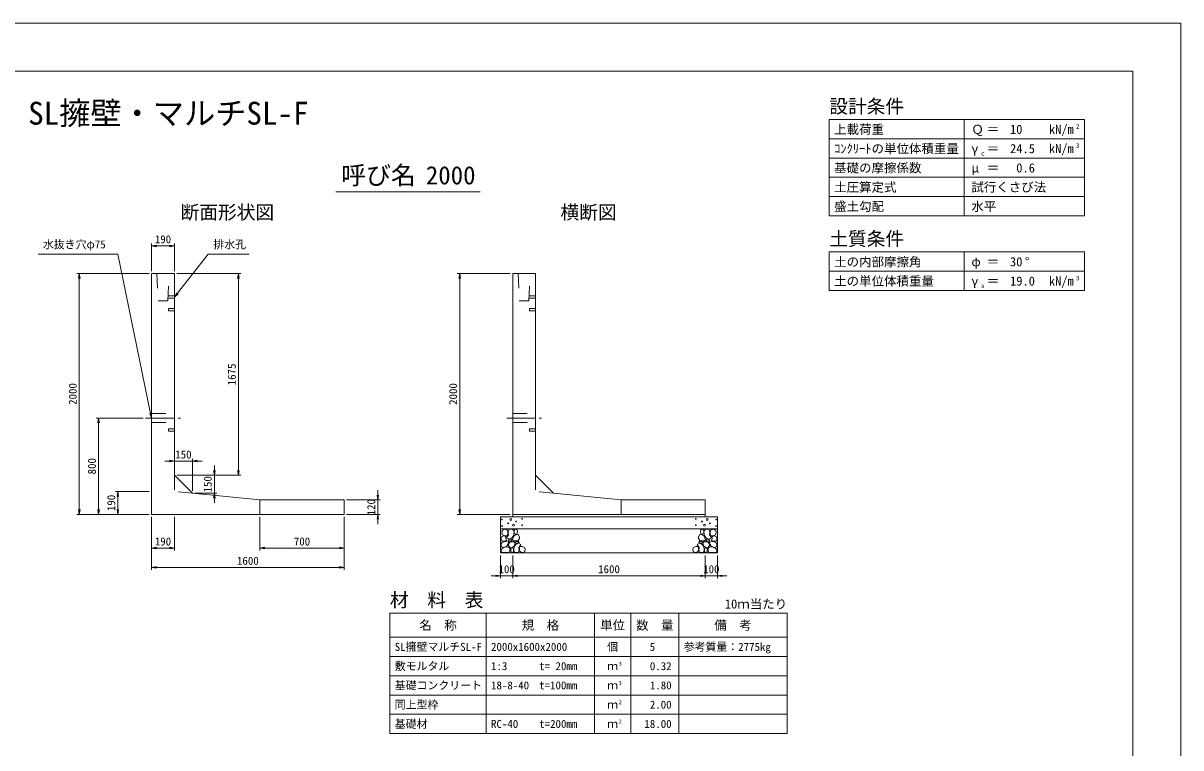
# Model space of a CAD drawing. Units: millimetres at full size, sheet at 1:20. Extents: x 95510 to 112330, y -109759 to -97879.
# Drawn here: x 102714 to 112330, y -103898 to -97879 of the extents above; entities that cross this region are included whole.
import ezdxf
from ezdxf.enums import TextEntityAlignment as Align

# ---------------------------------------------------------------- set-up
doc = ezdxf.new("R2010")
doc.units = ezdxf.units.MM
doc.header["$LTSCALE"] = 20
doc.linetypes.add('CHAIN', pattern=[18.5, 12, -1.5, 3.5, -1.5])
doc.linetypes.add('DASHED_SPACED', pattern=[12, 6, -6])
for name, color, linetype, lineweight in [('D-BMK', 2, 'CHAIN', 13), ('D-DCR-HCHn', 4, 'Continuous', 9), ('D-MTR-FRAM', 7, 'Continuous', 13), ('D-MTR-LINE', 7, 'Continuous', 13), ('D-STR-DIM', 7, 'Continuous', 9), ('D-STR-STRn', 1, 'Continuous', 13), ('D-STR-TXT', 7, 'Continuous', 9), ('D-TTL', 2, 'Continuous', 13), ('D-TTL-FRAM', 2, 'Continuous', 13), ('D-TTL-LINE', 7, 'Continuous', 18), ('D-TTL-TXT', 7, 'Continuous', 13)]:
    doc.layers.add(name, color=color, linetype=linetype, lineweight=lineweight)
doc.layers.add('D-MTR', color=7, linetype='Continuous')
doc.layers.add('D-MTR-TXT', color=7, linetype='Continuous')
doc.styles.add('ＭＳ ゴシック', font='')
doc.styles.get('ＭＳ ゴシック').set_extended_font_data('MS Gothic')

# ---------------------------------------------------------------- blocks, each defined once
blk = doc.blocks.new('open_arrow')
at = {"color": 0, "linetype": 'Continuous', "lineweight": -2}
blk.add_lwpolyline([(7.5, 1.25), (0, 0), (7.5, -1.25)], dxfattribs=at)

msp = doc.modelspace()

# ---------------------------------------------------------------- linework, layer by layer
at = {"layer": 'D-BMK'}
for p, q in [((103730.11, -101158.73), (104020.11, -101158.73)), ((106730.11, -101158.73), (107020.11, -101158.73))]:
    msp.add_line(p, q, dxfattribs=at)
at = {"layer": 'D-DCR-HCHn'}
for points in [[(106731.31, -102087.13), (106710.51, -102082.51), (106692.01, -102091.76), (106689.7, -102112.56), (106694.33, -102128.74), (106717.44, -102135.67), (106733.62, -102135.67), (106740.55, -102124.12), (106740.55, -102098.69)], [(106749.8, -102084.82), (106742.87, -102105.62), (106745.18, -102128.74), (106729, -102154.17), (106749.8, -102165.72), (106772.91, -102154.17), (106786.78, -102135.67), (106791.41, -102105.62), (106786.78, -102089.44), (106772.91, -102082.51)], [(106789.09, -102140.3), (106777.54, -102168.03), (106786.78, -102179.59), (106814.52, -102179.59), (106826.08, -102174.97), (106837.64, -102158.79), (106837.64, -102144.92), (106826.08, -102126.43), (106812.21, -102124.12)], [(106793.72, -102089.44), (106793.72, -102117.18), (106805.27, -102124.12), (106816.83, -102117.18), (106819.14, -102101), (106816.83, -102087.13), (106800.65, -102082.51)], [(108371.13, -102140.3), (108382.68, -102168.03), (108373.44, -102179.59), (108345.7, -102179.59), (108334.14, -102174.97), (108322.58, -102158.79), (108322.58, -102144.92), (108334.14, -102126.43), (108348.01, -102124.12)], [(108366.5, -102089.44), (108366.5, -102117.18), (108354.95, -102124.12), (108343.39, -102117.18), (108341.08, -102101), (108343.39, -102087.13), (108359.57, -102082.51)], [(108410.42, -102084.82), (108417.35, -102105.62), (108415.04, -102128.74), (108431.22, -102154.17), (108410.42, -102165.72), (108387.31, -102154.17), (108373.44, -102135.67), (108368.81, -102105.62), (108373.44, -102089.44), (108387.31, -102082.51)], [(108428.91, -102087.13), (108449.71, -102082.51), (108468.21, -102091.76), (108470.52, -102112.56), (108465.9, -102128.74), (108442.78, -102135.67), (108426.6, -102135.67), (108419.67, -102124.12), (108419.67, -102098.69)], [(106687.39, -102144.92), (106680.46, -102165.72), (106689.7, -102179.59), (106712.82, -102181.9), (106728.6, -102175.13), (106722.06, -102158.79), (106726.69, -102149.54), (106717.44, -102140.3), (106703.57, -102135.67)], [(106731.27, -102221.72), (106748.39, -102196.04), (106746.25, -102189.62), (106722.7, -102183.19), (106701.3, -102185.33), (106686.32, -102198.18), (106684.18, -102213.16), (106686.32, -102228.14), (106703.44, -102232.42)], [(106754.42, -102165.72), (106742.87, -102174.97), (106747.49, -102181.9), (106763.67, -102181.9), (106770.6, -102179.59), (106775.23, -102170.35), (106768.29, -102163.41)], [(106791.19, -102221.72), (106801.89, -102196.04), (106793.33, -102185.33), (106767.65, -102185.33), (106756.95, -102189.62), (106746.25, -102204.6), (106746.25, -102217.44), (106756.95, -102234.56), (106769.79, -102236.7)], [(106827.58, -102273.08), (106834, -102253.82), (106831.86, -102232.42), (106846.84, -102208.88), (106827.58, -102198.18), (106806.17, -102208.88), (106793.33, -102226), (106789.05, -102253.82), (106793.33, -102268.8), (106806.17, -102275.22)], [(106823.3, -102198.18), (106834, -102189.62), (106829.72, -102183.19), (106814.73, -102183.19), (106808.31, -102185.33), (106804.03, -102193.9), (106810.45, -102200.32)], [(108332.64, -102273.08), (108326.22, -102253.82), (108328.36, -102232.42), (108313.38, -102208.88), (108332.64, -102198.18), (108354.05, -102208.88), (108366.89, -102226), (108371.17, -102253.82), (108366.89, -102268.8), (108354.05, -102275.22)], [(108336.92, -102198.18), (108326.22, -102189.62), (108330.5, -102183.19), (108345.49, -102183.19), (108351.91, -102185.33), (108356.19, -102193.9), (108349.77, -102200.32)], [(108369.03, -102221.72), (108358.33, -102196.04), (108366.89, -102185.33), (108392.57, -102185.33), (108403.27, -102189.62), (108413.97, -102204.6), (108413.97, -102217.44), (108403.27, -102234.56), (108390.43, -102236.7)], [(108405.8, -102165.72), (108417.35, -102174.97), (108412.73, -102181.9), (108396.55, -102181.9), (108389.62, -102179.59), (108384.99, -102170.35), (108391.93, -102163.41)], [(108428.96, -102221.72), (108411.83, -102196.04), (108413.97, -102189.62), (108437.52, -102183.19), (108458.92, -102185.33), (108473.9, -102198.18), (108476.04, -102213.16), (108473.9, -102228.14), (108456.78, -102232.42)], [(108472.83, -102144.92), (108479.76, -102165.72), (108470.52, -102179.59), (108447.4, -102181.9), (108431.62, -102175.13), (108438.16, -102158.79), (108433.53, -102149.54), (108442.78, -102140.3), (108456.65, -102135.67)], [(106739.83, -102275.22), (106754.81, -102268.8), (106759.09, -102247.4), (106750.53, -102232.42), (106735.55, -102228.14), (106716.28, -102230.28), (106694.88, -102238.84), (106684.18, -102251.68), (106684.18, -102266.66), (106690.6, -102275.22), (106716.28, -102273.08)], [(106786.91, -102268.8), (106786.91, -102243.12), (106776.21, -102236.7), (106765.51, -102243.12), (106763.37, -102258.1), (106765.51, -102270.94), (106780.49, -102275.22)], [(106844.7, -102270.94), (106863.96, -102275.22), (106881.08, -102266.66), (106883.22, -102247.4), (106878.94, -102232.42), (106857.54, -102226), (106842.56, -102226), (106836.14, -102236.7), (106836.14, -102260.24)], [(108315.52, -102270.94), (108296.26, -102275.22), (108279.14, -102266.66), (108277, -102247.4), (108281.28, -102232.42), (108302.68, -102226), (108317.66, -102226), (108324.08, -102236.7), (108324.08, -102260.24)], [(108373.31, -102268.8), (108373.31, -102243.12), (108384.01, -102236.7), (108394.71, -102243.12), (108396.85, -102258.1), (108394.71, -102270.94), (108379.73, -102275.22)], [(108420.39, -102275.22), (108405.41, -102268.8), (108401.13, -102247.4), (108409.69, -102232.42), (108424.67, -102228.14), (108443.94, -102230.28), (108465.34, -102238.84), (108476.04, -102251.68), (108476.04, -102266.66), (108469.62, -102275.22), (108443.94, -102273.08)]]:
    msp.add_lwpolyline(points, close=True, dxfattribs=at)
for centre, radius in [((106690.84, -102001.3), 3), ((106763.45, -102001.3), 7.5), ((106807.82, -102017.09), 3), ((106858.24, -101995.25), 3), ((108301.98, -101995.25), 3), ((108352.4, -102017.09), 3), ((108396.77, -102001.3), 7.5), ((108469.38, -102001.3), 3), ((106691.98, -102054.81), 3), ((106742.4, -102032.97), 3), ((106786.77, -102048.76), 7.5), ((106859.38, -102048.76), 3), ((108300.84, -102048.76), 3), ((108373.45, -102048.76), 7.5), ((108417.82, -102032.97), 3), ((108468.24, -102054.81), 3)]:
    msp.add_circle(centre, radius, dxfattribs=at)
at = {"layer": 'D-MTR-FRAM'}
for p, q in [((105760.11, -102778.73), (109060.11, -102778.73)), ((105760.11, -102778.73), (105760.11, -103778.73)), ((109060.11, -102778.73), (109060.11, -103778.73)), ((105760.11, -103778.73), (109060.11, -103778.73))]:
    msp.add_line(p, q, dxfattribs=at)
at = {"layer": 'D-MTR-LINE'}
for p, q in [((106560.11, -102778.73), (106560.11, -103778.73)), ((107460.11, -102778.73), (107460.11, -103778.73)), ((107760.11, -102778.73), (107760.11, -103778.73)), ((108160.11, -102778.73), (108160.11, -103778.73)), ((105760.11, -102978.73), (109060.11, -102978.73)), ((105760.11, -103138.73), (109060.11, -103138.73)), ((105760.11, -103298.73), (109060.11, -103298.73)), ((105760.11, -103458.73), (109060.11, -103458.73)), ((105760.11, -103618.73), (109060.11, -103618.73))]:
    msp.add_line(p, q, dxfattribs=at)
at = {"layer": 'D-STR-DIM'}
for p, q in [((103780.11, -99938.73), (103780.11, -99708.73)), ((103970.11, -99938.73), (103970.11, -99708.73)), ((103780.11, -99728.73), (103970.11, -99728.73)), ((103760.11, -99958.73), (103160.11, -99958.73)), ((103180.11, -101958.73), (103180.11, -99958.73)), ((103990.11, -99958.73), (104521.79, -99958.73)), ((104501.79, -101633.52), (104501.79, -99958.73)), ((106760.11, -99958.73), (106320.11, -99958.73)), ((106340.11, -101958.73), (106340.11, -99958.73)), ((103710.11, -101158.73), (103320.11, -101158.73)), ((103340.11, -101958.73), (103340.11, -101158.73)), ((103890.11, -101516.1), (104200.11, -101516.1)), ((103970.11, -101613.52), (103970.11, -101496.1)), ((104120.11, -101763.52), (104120.11, -101496.1)), ((103990.11, -101633.52), (104321.79, -101633.52)), ((103990.11, -101633.52), (104521.79, -101633.52)), ((104301.79, -101863.52), (104301.79, -101553.52)), ((103760.11, -101768.73), (103480.11, -101768.73)), ((103500.11, -101958.73), (103500.11, -101768.73)), ((104140.11, -101783.52), (104321.79, -101783.52)), ((105660.11, -101758.73), (105660.11, -102038.73)), ((105400.11, -101838.73), (105680.11, -101838.73)), ((103760.11, -101958.73), (103160.11, -101958.73)), ((103760.11, -101958.73), (103320.11, -101958.73)), ((103760.11, -101958.73), (103480.11, -101958.73)), ((103780.11, -101978.73), (103780.11, -102418.73)), ((103780.11, -101978.73), (103780.11, -102258.73)), ((103970.11, -101978.73), (103970.11, -102258.73)), ((104680.11, -101978.73), (104680.11, -102258.73)), ((105380.11, -101978.73), (105380.11, -102418.73)), ((105380.11, -101978.73), (105380.11, -102258.73)), ((105400.11, -101958.73), (105680.11, -101958.73)), ((106760.11, -101958.73), (106320.11, -101958.73)), ((103780.11, -102238.73), (103970.11, -102238.73)), ((104680.11, -102238.73), (105380.11, -102238.73)), ((106680.11, -102298.73), (106680.11, -102488.73)), ((106780.11, -102298.73), (106780.11, -102488.73)), ((106780.11, -102298.73), (106780.11, -102488.73)), ((108380.11, -102298.73), (108380.11, -102488.73)), ((108380.11, -102298.73), (108380.11, -102488.73)), ((108480.11, -102298.73), (108480.11, -102488.73)), ((105380.11, -102398.73), (103780.11, -102398.73)), ((106860.11, -102468.73), (106600.11, -102468.73)), ((106780.11, -102468.73), (108380.11, -102468.73)), ((108300.11, -102468.73), (108560.11, -102468.73))]:
    msp.add_line(p, q, dxfattribs=at)
at = {"layer": 'D-STR-STRn'}
for p, q in [((103780.11, -101958.73), (103780.11, -99958.73)), ((103780.11, -99958.73), (103970.11, -99958.73)), ((103970.11, -99958.73), (103970.11, -101633.52)), ((106780.11, -101958.73), (106780.11, -99958.73)), ((106780.11, -99958.73), (106970.11, -99958.73)), ((106970.11, -99958.73), (106970.11, -101633.52)), ((104120.11, -101783.52), (103970.11, -101633.52)), ((107120.11, -101783.52), (106970.11, -101633.52)), ((104120.11, -101783.52), (104680.11, -101838.73)), ((107120.11, -101783.52), (107680.11, -101838.73)), ((104680.11, -101838.73), (105380.11, -101838.73)), ((104680.11, -101958.73), (104680.11, -101838.73)), ((105380.11, -101838.73), (105380.11, -101958.73)), ((107680.11, -101838.73), (108380.11, -101838.73)), ((107680.11, -101958.73), (107680.11, -101838.73)), ((108380.11, -101838.73), (108380.11, -101958.73)), ((105380.11, -101958.73), (103780.11, -101958.73)), ((106680.11, -102278.73), (106680.11, -101978.73)), ((106680.11, -101978.73), (108480.11, -101978.73)), ((106780.11, -101958.73), (106780.11, -101978.73)), ((108380.11, -101958.73), (106780.11, -101958.73)), ((108380.11, -101958.73), (108380.11, -101978.73)), ((108480.11, -101978.73), (108480.11, -102278.73)), ((106680.11, -102078.73), (108480.11, -102078.73)), ((106680.11, -102278.73), (108480.11, -102278.73))]:
    msp.add_line(p, q, dxfattribs=at)
at = {"layer": 'D-STR-STRn', "linetype": 'DASHED_SPACED'}
for p, q in [((103825.11, -99958.73), (103835.11, -100183.73)), ((103915.11, -100183.73), (103925.11, -99958.73)), ((106825.11, -99958.73), (106835.11, -100183.73)), ((106915.11, -100183.73), (106925.11, -99958.73)), ((103835.11, -100183.73), (103915.11, -100183.73)), ((103916, -100163.73), (103970.11, -100163.73)), ((103916.89, -100143.73), (103970.11, -100143.73)), ((106835.11, -100183.73), (106915.11, -100183.73)), ((106916, -100163.73), (106970.11, -100163.73)), ((106916.89, -100143.73), (106970.11, -100143.73)), ((103780.11, -101121.23), (103970.11, -101121.23)), ((106780.11, -101121.23), (106970.11, -101121.23)), ((103780.11, -101196.23), (103970.11, -101196.23)), ((106780.11, -101196.23), (106970.11, -101196.23))]:
    msp.add_line(p, q, dxfattribs=at)
at = {"layer": 'D-STR-STRn', "color": 2, "linetype": 'DASHED_SPACED'}
for p, q in [((103970.11, -101633.52), (103970.11, -101768.73)), ((106970.11, -101633.52), (106970.11, -101768.73)), ((104120.11, -101783.52), (103970.11, -101768.73)), ((107120.11, -101783.52), (106970.11, -101768.73))]:
    msp.add_line(p, q, dxfattribs=at)
at = {"layer": 'D-STR-STRn', "linetype": 'DASHED_SPACED'}
for points in [[(103970.11, -100249.23), (103920.11, -100249.23), (103920.11, -100268.23), (103970.11, -100268.23)], [(106970.11, -100249.23), (106920.11, -100249.23), (106920.11, -100268.23), (106970.11, -100268.23)], [(103970.11, -101249.23), (103920.11, -101249.23), (103920.11, -101268.23), (103970.11, -101268.23)], [(106970.11, -101249.23), (106920.11, -101249.23), (106920.11, -101268.23), (106970.11, -101268.23)]]:
    msp.add_lwpolyline(points, dxfattribs=at)
at = {"layer": 'D-STR-TXT'}
for p, q in [((103500.11, -99796.51), (102837.93, -99796.51)), ((104250.11, -99796.51), (104592.29, -99796.51))]:
    msp.add_line(p, q, dxfattribs=at)
for points in [[(103780.11, -101158.73), (103772.06, -101119.55), (103500.11, -99796.51)], [(103970.11, -100153.73), (103994.79, -100122.25), (104250.11, -99796.51)]]:
    msp.add_lwpolyline(points, dxfattribs=at)
at = {"layer": 'D-TTL'}
for points in [[(95510.11, -109758.73), (112330.11, -109758.73), (112330.11, -97878.73), (95510.11, -97878.73)], [(95910.11, -109358.73), (111930.11, -109358.73), (111930.11, -98278.73), (95910.11, -98278.73)]]:
    msp.add_lwpolyline(points, close=True, dxfattribs=at)
at = {"layer": 'D-TTL-FRAM'}
for p, q in [((111530.11, -98678.73), (109410.11, -98678.73)), ((109410.11, -98678.73), (109410.11, -99478.73)), ((111530.11, -98678.73), (111530.11, -99478.73)), ((111530.11, -99478.73), (109410.11, -99478.73)), ((111530.11, -99778.73), (109410.11, -99778.73)), ((109410.11, -99778.73), (109410.11, -100098.73)), ((111530.11, -99778.73), (111530.11, -100098.73)), ((111530.11, -100098.73), (109410.11, -100098.73))]:
    msp.add_line(p, q, dxfattribs=at)
at = {"layer": 'D-TTL-LINE'}
for p, q in [((110530.11, -98678.73), (110530.11, -99478.73)), ((111530.11, -98838.73), (109410.11, -98838.73)), ((111530.11, -98998.73), (109410.11, -98998.73)), ((111530.11, -99158.73), (109410.11, -99158.73)), ((111530.11, -99318.73), (109410.11, -99318.73)), ((110530.11, -99778.73), (110530.11, -100098.73)), ((111530.11, -99938.73), (109410.11, -99938.73))]:
    msp.add_line(p, q, dxfattribs=at)
at = {"layer": 'D-TTL-TXT'}
msp.add_line((105310.11, -99278.73), (106510.11, -99278.73), dxfattribs=at)

# ---------------------------------------------------------------- block references
at = {"layer": 'D-STR-DIM', "xscale": 5.33, "yscale": 5.33}
for p in [(103780.11, -99728.73), (104120.11, -101516.1), (103780.11, -102238.73), (104680.11, -102238.73), (103780.11, -102398.73), (106780.11, -102468.73), (106780.11, -102468.73), (108480.11, -102468.73)]:
    msp.add_blockref('open_arrow', p, dxfattribs=at)
for p, rotation in [((103970.11, -99728.73), 180), ((103180.11, -99958.73), 270), ((104501.79, -99958.73), 270), ((106340.11, -99958.73), 270), ((103340.11, -101158.73), 270), ((103970.11, -101516.1), 180), ((104301.79, -101633.52), 90), ((104501.79, -101633.52), 90), ((103500.11, -101768.73), 270), ((104301.79, -101783.52), 270), ((105660.11, -101838.73), 90), ((103180.11, -101958.73), 90), ((103340.11, -101958.73), 90), ((103500.11, -101958.73), 90), ((106340.11, -101958.73), 90), ((105660.11, -101958.73), 270), ((103970.11, -102238.73), 180), ((105380.11, -102238.73), 180), ((105380.11, -102398.73), 180), ((106680.11, -102468.73), 180), ((108380.11, -102468.73), 180), ((108380.11, -102468.73), 180)]:
    msp.add_blockref('open_arrow', p, dxfattribs=dict(at, rotation=rotation))
at = {"layer": 'D-STR-TXT', "xscale": 5.33, "yscale": 5.33}
for p, rotation in [((103970.11, -100153.73), 51.9), ((103780.11, -101158.73), 101.6)]:
    msp.add_blockref('open_arrow', p, dxfattribs=dict(at, rotation=rotation))

# ---------------------------------------------------------------- texts
at = {"layer": 'D-MTR', "style": 'ＭＳ ゴシック'}
msp.add_text('材\u3000料\u3000表', height=113.9, dxfattribs=at).set_placement((105760.11, -102760.58), align=Align.BOTTOM_LEFT)
msp.add_text('10ｍ当たり', height=75.95, dxfattribs=at).set_placement((109060.11, -102763.29), align=Align.BOTTOM_RIGHT)
at = {"layer": 'D-MTR-TXT', "style": 'ＭＳ ゴシック'}
for s, height, p in [('名\u3000称', 75.95, (106160.11, -102878.73)), ('規\u3000格', 75.95, (107010.11, -102878.73)), ('単位', 75.95, (107610.11, -102878.73)), ('数\u3000量', 75.95, (107960.11, -102878.73)), ('備\u3000考', 75.95, (108610.11, -102878.73)), ('個', 66.46, (107610.11, -103058.73)), ('ｍ', 66.46, (107610.11, -103218.73)), ('ｍ', 66.46, (107610.11, -103378.73)), ('ｍ', 66.46, (107610.11, -103538.73)), ('ｍ', 66.46, (107610.11, -103698.73))]:
    msp.add_text(s, height=height, dxfattribs=at).set_placement(p, align=Align.MIDDLE_CENTER)
for s, p in [('SL擁壁マルチSL-F', (105800.11, -103058.73)), ('2000x1600x2000', (106600.11, -103058.73)), ('参考質量：2775kg', (108200.11, -103058.73)), ('敷モルタル', (105800.11, -103218.73)), ('1:3', (106600.11, -103218.73)), ('t= 20mm', (107000.11, -103218.73)), ('基礎コンクリート', (105800.11, -103378.73)), ('18-8-40', (106600.11, -103378.73)), ('t=100mm', (107000.11, -103378.73)), ('同上型枠', (105800.11, -103538.73)), ('基礎材', (105800.11, -103698.73)), ('RC-40', (106600.11, -103698.73)), ('t=200mm', (107000.11, -103698.73))]:
    msp.add_text(s, height=66.46, dxfattribs=at).set_placement(p, align=Align.MIDDLE_LEFT)
for s, p in [('5', (107963.66, -103058.73)), ('0.32', (108100.11, -103218.73)), ('1.80', (108100.11, -103378.73)), ('2.00', (108100.11, -103538.73)), ('18.00', (108100.11, -103698.73))]:
    msp.add_text(s, height=66.46, dxfattribs=at).set_placement(p, align=Align.MIDDLE_RIGHT)
for s, p in [('3', (107660.11, -103225.1)), ('3', (107660.11, -103385.1)), ('2', (107660.11, -103545.1)), ('2', (107660.11, -103705.1))]:
    msp.add_text(s, height=33.23, dxfattribs=at).set_placement(p, align=Align.BOTTOM_LEFT)
at = {"layer": 'D-STR-DIM', "style": 'ＭＳ ゴシック'}
for s, p in [('190', (103875.11, -99673.73)), ('150', (104045.11, -101461.1)), ('190', (103875.11, -102183.73)), ('700', (105030.11, -102183.73)), ('1600', (104580.11, -102343.73)), ('100', (106730.11, -102413.73)), ('1600', (107580.11, -102413.73)), ('100', (108430.11, -102413.73))]:
    msp.add_text(s, height=66.46, dxfattribs=at).set_placement(p, align=Align.MIDDLE_CENTER)
for s, p in [('1675', (104446.79, -100796.12)), ('2000', (103125.11, -100958.73)), ('2000', (106285.11, -100958.73)), ('800', (103285.11, -101558.73)), ('150', (104246.79, -101708.52)), ('190', (103445.11, -101863.73)), ('120', (105605.11, -101898.73))]:
    msp.add_text(s, height=66.46, rotation=90, dxfattribs=at).set_placement(p, align=Align.MIDDLE_CENTER)
at = {"layer": 'D-STR-TXT', "style": 'ＭＳ ゴシック'}
for s, p in [('水抜き穴φ75', (102877.51, -99769.26)), ('排水孔', (104292.91, -99769.26))]:
    msp.add_text(s, height=66.46, dxfattribs=at).set_placement(p, align=Align.BOTTOM_LEFT)
at = {"layer": 'D-TTL-TXT', "style": 'ＭＳ ゴシック'}
for s, height, p in [('SL擁壁・マルチSL-F', 189.9, (103920.11, -98778.73)), ('呼び名', 151.9, (105665.11, -99263.73)), ('2000', 151.9, (106265.11, -99263.73)), ('断面形状図', 113.9, (104410.11, -99540.58)), ('横断図', 113.9, (107410.11, -99540.58))]:
    msp.add_text(s, height=height, dxfattribs=at).set_placement(p, align=Align.BOTTOM_CENTER)
for s, height, p in [('設計条件', 113.9, (109410.11, -98660.58)), ('上載荷重', 75.95, (109450.11, -98821.29)), ('Ｑ', 75.95, (110590.11, -98821.29)), ('＝', 75.95, (110718.11, -98821.29)), ('kN/m', 75.95, (111234.11, -98821.29)), ('2', 37.98, (111458.11, -98766.01)), ('ｺﾝｸﾘｰﾄの単位体積重量', 75.95, (109450.11, -98981.29)), ('γ', 75.95, (110590.11, -98981.29)), ('c', 37.98, (110670.11, -98990.01)), ('＝', 75.95, (110718.11, -98981.29)), ('kN/m', 75.95, (111234.11, -98981.29)), ('3', 37.98, (111458.11, -98926.01)), ('基礎の摩擦係数', 75.95, (109450.11, -99141.29)), ('μ', 75.95, (110590.11, -99141.29)), ('＝', 75.95, (110718.11, -99141.29)), ('土圧算定式', 75.95, (109450.11, -99301.29)), ('試行くさび法', 75.95, (110590.11, -99301.29)), ('盛土勾配', 75.95, (109450.11, -99461.29)), ('水平', 75.95, (110590.11, -99461.29)), ('土質条件', 113.9, (109410.11, -99760.58)), ('土の内部摩擦角', 75.95, (109450.11, -99921.29)), ('φ', 75.95, (110590.11, -99921.29)), ('＝', 75.95, (110718.11, -99921.29)), ('°', 75.95, (111034.11, -99921.29)), ('土の単位体積重量', 75.95, (109450.11, -100081.29)), ('γ', 75.95, (110590.11, -100081.29)), ('＝', 75.95, (110718.11, -100081.29)), ('kN/m', 75.95, (111234.11, -100081.29)), ('3', 37.98, (111458.11, -100026.01)), ('s', 37.98, (110670.11, -100090.01))]:
    msp.add_text(s, height=height, dxfattribs=at).set_placement(p, align=Align.BOTTOM_LEFT)
for s, p in [('10', (111014.11, -98821.29)), ('24.5', (111118.11, -98981.29)), ('0.6', (111118.11, -99141.29)), ('30', (111014.11, -99921.29)), ('19.0', (111118.11, -100081.29))]:
    msp.add_text(s, height=75.95, dxfattribs=at).set_placement(p, align=Align.BOTTOM_RIGHT)

doc.saveas('drawing.dxf')
